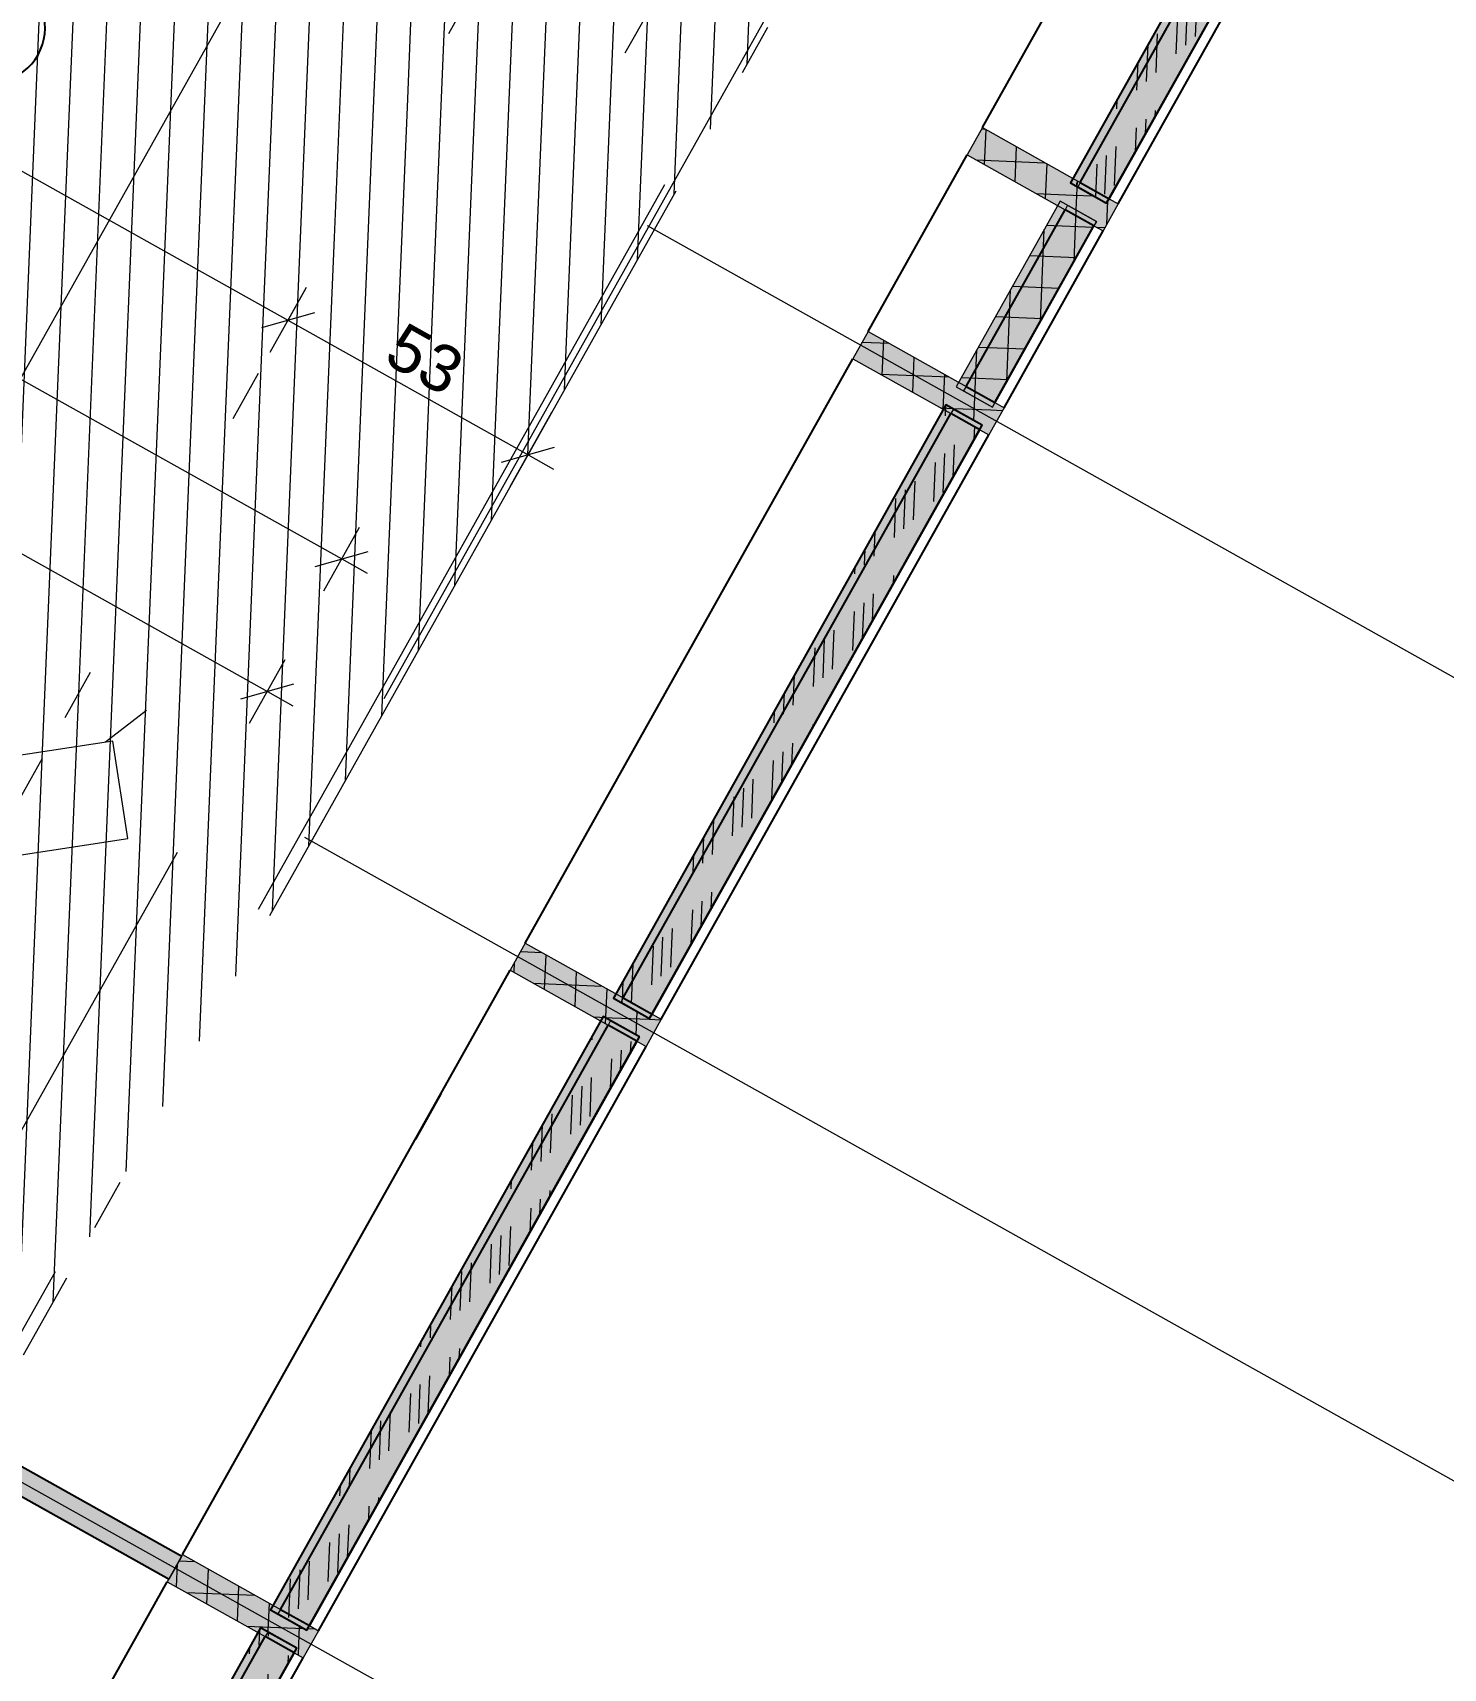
# Model space of a CAD drawing. Header units: metres. Extents: x -27.1 to 50.1, y 105.7 to 163.4.
# Drawn here: x -7.145 to -4.43, y 115.621 to 118.771 of the extents above; entities that cross this region are included whole.
import ezdxf

# ---------------------------------------------------------------- set-up
doc = ezdxf.new("R2010")
doc.units = ezdxf.units.M
doc.header["$MEASUREMENT"] = 0
for name, pattern in [('Achse', [0.0023, 0.0015, -0.0008]), ('Punktlinie', [0.0035, 0, -0.0035]), ('Punktlinie_ eng', [0.00075, 0, -0.00075]), ('Strichlinie-unter-Schnitt', [0.0024, 0.0016, -0.0008]), ('Strichpunktlinie', [0.006703, 0.003528, -0.001764, 0, -0.001411]), ('Wipeout_Contour', [1, 0, -1])]:
    doc.linetypes.add(name, pattern=pattern)
for name, color, linetype in [('00  Raster', 7, 'Continuous'), ('00  Raster Ausbau', 7, 'Continuous'), ('10  Fassade', 7, 'Continuous'), ('10  Fassade_Deckschraffur', 7, 'Continuous'), ('10  Fassade_Schnittschraffur', 7, 'Continuous'), ('10  Treppen + Rampen', 7, 'Continuous'), ('20  Decke Abhangdecke', 7, 'Continuous'), ('40  Bemaßung 1_ 50 Deckenspiegel', 7, 'Continuous'), ('50  NUF - Raumstempel', 7, 'Continuous'), ('Neubau_00  Indexwolken Deckenspiegel-Übersichten', 7, 'Continuous'), ('Neubau_20  Decke Abhangdecke', 7, 'Continuous'), ('Neubau_20  Decke Abhangdecke_Deckschraffur', 7, 'Continuous'), ('Neubau_20  Möbel', 7, 'Continuous'), ('Neubau_20 Wand Leichtbau MIETERAUSBAU', 7, 'Continuous'), ('Neubau_20 Wand Leichtbau MIETERAUSBAU_Schnittschraffur', 7, 'Continuous')]:
    doc.layers.add(name, color=color, linetype=linetype)
doc.styles.add('ERSTELLTER_STIL_1', font='arial.ttf')
pattern_1 = [(87.605446, (0, 0), (-0.06494324, 0.002715745), [])]
pattern_2 = [(87.605446, (0, 0), (-0.059947608, 0.00250684), []), (177.605446, (0, 0), (0.00250684, 0.059947608), [])]

# ---------------------------------------------------------------- blocks, each defined once
blk = doc.blocks.new('*X18', base_point=(-0.1628, 98.0075))
at = {"layer": '10  Fassade_Schnittschraffur', "color": 98, "linetype": 'Continuous', "lineweight": 13, "ltscale": 1000, "true_color": 0x000100}
for p, q in [((-4.6929, 119.1297), (-4.6909, 119.1789)), ((-4.6738, 119.1639), (-4.6725, 119.1958)), ((-4.712, 119.0956), (-4.7093, 119.162)), ((-4.7698, 119.0342), (-4.7667, 119.1092)), ((-4.7514, 119.0512), (-4.7483, 119.1261)), ((-4.7882, 119.0173), (-4.7851, 119.0922)), ((-4.8272, 118.9814), (-4.8241, 119.0564)), ((-4.8456, 118.9645), (-4.8431, 119.0254)), ((-4.864, 118.9476), (-4.8622, 118.9913)), ((-4.903, 118.9117), (-4.9027, 118.9189)), ((-4.8482, 118.8526), (-4.8465, 118.8917)), ((-4.8291, 118.8868), (-4.8281, 118.9086)), ((-4.8673, 118.8185), (-4.8649, 118.8748)), ((-4.9255, 118.747), (-4.9224, 118.822)), ((-4.9071, 118.764), (-4.904, 118.8389)), ((-4.9439, 118.7301), (-4.9408, 118.805)), ((-4.9829, 118.6942), (-4.9798, 118.7692)), ((-5.0013, 118.6773), (-4.9983, 118.7483)), ((-5.0197, 118.6604), (-5.0175, 118.7142)), ((-5.0587, 118.6245), (-5.058, 118.6419)), ((-5.0771, 118.6076), (-5.0771, 118.6077)), ((-5.0034, 118.5756), (-5.0022, 118.6045)), ((-4.9843, 118.6097), (-4.9838, 118.6214)), ((-5.0226, 118.5414), (-5.0206, 118.5876)), ((-5.0812, 118.4598), (-5.078, 118.5348)), ((-5.0628, 118.4768), (-5.0596, 118.5517)), ((-5.0991, 118.4544), (-5.0964, 118.5179)), ((-5.1357, 118.4749), (-5.1354, 118.482))]:
    blk.add_line(p, q, dxfattribs=at)
blk = doc.blocks.new('*X19', base_point=(-0.1628, 98.0075))
at = {"layer": '10  Fassade_Schnittschraffur', "color": 98, "linetype": 'Continuous', "lineweight": 13, "ltscale": 1000, "true_color": 0x000100}
for p, q in [((-5.3885, 118.0332), (-5.3876, 118.0535)), ((-5.4069, 118.0163), (-5.4067, 118.0194)), ((-5.3331, 117.9872), (-5.332, 118.0132)), ((-5.3736, 117.9149), (-5.371, 117.9773)), ((-5.4109, 117.8685), (-5.4078, 117.9435)), ((-5.3925, 117.8854), (-5.3894, 117.9604)), ((-5.4499, 117.8326), (-5.4468, 117.9076)), ((-5.4867, 117.7988), (-5.4836, 117.8737)), ((-5.4683, 117.8157), (-5.4652, 117.8907)), ((-5.5257, 117.7629), (-5.5238, 117.8106)), ((-5.5441, 117.746), (-5.5429, 117.7765)), ((-5.5625, 117.7291), (-5.562, 117.7423)), ((-5.4883, 117.7102), (-5.4877, 117.726)), ((-5.5289, 117.6378), (-5.5267, 117.6901)), ((-5.5666, 117.5813), (-5.5635, 117.6563)), ((-5.548, 117.6037), (-5.5451, 117.6732)), ((-5.624, 117.5285), (-5.6209, 117.6035)), ((-5.6056, 117.5455), (-5.6025, 117.6204)), ((-5.6424, 117.5116), (-5.6393, 117.5865)), ((-5.6814, 117.4757), (-5.679, 117.5335)), ((-5.6998, 117.4588), (-5.6981, 117.4994)), ((-5.7182, 117.4419), (-5.7173, 117.4652)), ((-5.6436, 117.4331), (-5.6433, 117.4388)), ((-5.6841, 117.3607), (-5.6823, 117.4029)), ((-5.7223, 117.2941), (-5.7191, 117.3691)), ((-5.7032, 117.3266), (-5.7007, 117.386)), ((-5.7797, 117.2413), (-5.7766, 117.3163)), ((-5.7613, 117.2583), (-5.7582, 117.3332)), ((-5.7981, 117.2244), (-5.795, 117.2993)), ((-5.8371, 117.1885), (-5.8343, 117.2564)), ((-5.8555, 117.1716), (-5.8534, 117.2223)), ((-5.8739, 117.1547), (-5.8725, 117.1881)), ((-5.8585, 117.0495), (-5.8564, 117.0988)), ((-5.8394, 117.0836), (-5.838, 117.1157)), ((-5.8776, 117.0154), (-5.8748, 117.0819)), ((-5.9354, 116.9541), (-5.9322, 117.0291)), ((-5.917, 116.9711), (-5.9138, 117.046)), ((-5.9538, 116.9372), (-5.9506, 117.0121)), ((-5.9928, 116.9013), (-5.9896, 116.9763)), ((-6.0105, 116.9018), (-6.0086, 116.9452))]:
    blk.add_line(p, q, dxfattribs=at)
blk = doc.blocks.new('*X20', base_point=(-0.1628, 98.0075))
at = {"layer": '10  Fassade_Schnittschraffur', "color": 98, "linetype": 'Continuous', "lineweight": 13, "ltscale": 1000, "true_color": 0x000100}
for p, q in [((-6.0686, 116.8316), (-6.0683, 116.8387)), ((-6.0137, 116.7724), (-6.0121, 116.8116)), ((-5.9946, 116.8065), (-5.9937, 116.8285)), ((-6.0329, 116.7383), (-6.0305, 116.7947)), ((-6.091, 116.6669), (-6.0879, 116.7419)), ((-6.0726, 116.6839), (-6.0695, 116.7588)), ((-6.1094, 116.65), (-6.1063, 116.725)), ((-6.1485, 116.6141), (-6.1453, 116.6891)), ((-6.1669, 116.5972), (-6.1639, 116.6681)), ((-6.1853, 116.5803), (-6.183, 116.634)), ((-6.2243, 116.5444), (-6.2236, 116.5616)), ((-6.169, 116.4953), (-6.1678, 116.5244)), ((-6.1499, 116.5294), (-6.1494, 116.5413)), ((-6.1881, 116.4612), (-6.1862, 116.5075)), ((-6.2283, 116.3967), (-6.2252, 116.4716)), ((-6.2651, 116.3628), (-6.262, 116.4378)), ((-6.2467, 116.3797), (-6.2436, 116.4547)), ((-6.3041, 116.3269), (-6.301, 116.4019)), ((-6.3225, 116.31), (-6.3194, 116.385)), ((-6.3409, 116.2931), (-6.3383, 116.3569)), ((-6.3799, 116.2572), (-6.3788, 116.2845)), ((-6.3983, 116.2403), (-6.3979, 116.2504)), ((-6.3243, 116.2182), (-6.3235, 116.2372)), ((-6.3051, 116.2524), (-6.3051, 116.2541)), ((-6.3434, 116.1841), (-6.3419, 116.2203)), ((-6.3839, 116.1118), (-6.3809, 116.1844)), ((-6.4208, 116.0756), (-6.4177, 116.1506)), ((-6.4024, 116.0925), (-6.3993, 116.1675)), ((-6.4598, 116.0397), (-6.4567, 116.1147)), ((-6.4966, 116.0059), (-6.4935, 116.0798)), ((-6.4782, 116.0228), (-6.4751, 116.0978)), ((-6.5356, 115.97), (-6.5341, 116.0074)), ((-6.554, 115.9531), (-6.5532, 115.9733)), ((-6.5724, 115.9362), (-6.5723, 115.9392)), ((-6.4986, 115.907), (-6.4975, 115.9331)), ((-6.4795, 115.9411), (-6.4791, 115.95)), ((-6.5392, 115.8347), (-6.5365, 115.8972)), ((-6.5765, 115.7884), (-6.5733, 115.8634)), ((-6.5581, 115.8054), (-6.5549, 115.8803)), ((-6.6155, 115.7526), (-6.6124, 115.8275)), ((-6.6339, 115.7356), (-6.6308, 115.8106)), ((-6.6523, 115.7187), (-6.6492, 115.7936))]:
    blk.add_line(p, q, dxfattribs=at)
blk = doc.blocks.new('*X21', base_point=(-0.1628, 98.0075))
at = {"layer": '10  Fassade_Schnittschraffur', "color": 98, "linetype": 'Continuous', "lineweight": 13, "ltscale": 1000, "true_color": 0x000100}
for p, q in [((-6.7097, 115.6659), (-6.7084, 115.6962)), ((-6.6913, 115.6828), (-6.691, 115.6898)), ((-6.7281, 115.649), (-6.7276, 115.6621)), ((-6.6539, 115.6299), (-6.6532, 115.6459)), ((-6.6944, 115.5576), (-6.6922, 115.61)), ((-6.7322, 115.5012), (-6.729, 115.5762)), ((-6.7135, 115.5235), (-6.7106, 115.5931)), ((-6.7896, 115.4484), (-6.7864, 115.5234)), ((-6.7712, 115.4654), (-6.768, 115.5403)), ((-6.808, 115.4315), (-6.8048, 115.5064)), ((-6.847, 115.3956), (-6.8446, 115.4533)), ((-6.8654, 115.3787), (-6.8637, 115.4191)), ((-6.8838, 115.3618), (-6.8828, 115.385)), ((-6.8091, 115.3528), (-6.8089, 115.3587)), ((-6.8497, 115.2805), (-6.8479, 115.3228)), ((-6.8688, 115.2464), (-6.8663, 115.3059)), ((-6.8878, 115.214), (-6.8847, 115.289)), ((-6.9452, 115.1612), (-6.9421, 115.2362)), ((-6.9268, 115.1782), (-6.9237, 115.2531)), ((-6.9637, 115.1443), (-6.9605, 115.2192)), ((-7.0027, 115.1084), (-6.9998, 115.1762)), ((-7.0211, 115.0915), (-7.0189, 115.142)), ((-7.0395, 115.0746), (-7.0381, 115.1079)), ((-7.024, 114.9693), (-7.022, 115.0187)), ((-7.0049, 115.0034), (-7.0036, 115.0356)), ((-7.0432, 114.9351), (-7.0404, 115.0018)), ((-7.0985, 114.9323), (-7.0978, 114.949)), ((-7.0812, 114.9226), (-7.0794, 114.9659))]:
    blk.add_line(p, q, dxfattribs=at)

msp = doc.modelspace()

# ---------------------------------------------------------------- hatches: boundary and pattern name
at = {"layer": 'Neubau_20  Decke Abhangdecke_Deckschraffur', "linetype": 'Continuous', "lineweight": 18, "true_color": 0xffd5aa}
h = msp.add_hatch(dxfattribs=at)
h.set_pattern_fill('Mauerwerk_0001', color=41, style=0, pattern_type=2)
h.set_pattern_definition(pattern_1)
h.paths.add_polyline_path([(-8.507, 124.7815), (-11.9098, 118.7084), (-7.6128, 116.3019), (-7.5387, 116.4341), (-7.1636, 116.2239), (-4.7342, 120.5597), (-5.1093, 120.7699), (-4.8992, 121.145), (-4.524, 120.9348), (-3.786, 122.2521), (-8.4581, 124.8688)])
h.paths.add_polyline_path([(-7.6516, 116.4372), (-11.7737, 118.7468), (-8.4198, 124.7327), (-4.2977, 122.4231)], flags=0)
h = msp.add_hatch(dxfattribs=at)
h.set_pattern_fill('Mauerwerk_0001', color=41, style=0, pattern_type=2)
h.set_pattern_definition(pattern_1)
h.paths.add_polyline_path([(-8.4198, 124.7327), (-11.7737, 118.7468), (-7.6516, 116.4372), (-4.2977, 122.4231)])

# ---------------------------------------------------------------- linework, layer by layer
at = {"layer": '00  Raster Ausbau', "color": 9, "linetype": 'Achse', "lineweight": 18, "ltscale": 1000}
for p, q in [((-4.2172, 117.4215), (-5.0896, 117.9103)), ((-4.8771, 116.2438), (-5.7495, 116.7326)), ((-4.8771, 116.2438), (-4.0047, 115.755))]:
    msp.add_line(p, q, dxfattribs=at)
at = {"layer": '40  Bemaßung 1_ 50 Deckenspiegel', "color": 7, "linetype": 'Continuous', "lineweight": 13, "ltscale": 1000}
for p, q in [((-10.7763, 120.5269), (-6.6542, 118.2173)), ((-8.7549, 118.9925), (-6.5507, 117.7575)), ((-8.8947, 118.7357), (-6.6937, 117.5024)), ((-6.6886, 118.1559), (-6.6198, 118.2786)), ((-6.6032, 118.2317), (-6.7053, 118.2029)), ((-6.5851, 117.6962), (-6.5164, 117.8189)), ((-6.6018, 117.7431), (-6.4997, 117.7719)), ((-6.5507, 117.7575), (-6.5017, 117.73)), ((-6.7281, 117.4411), (-6.6593, 117.5637)), ((-6.7447, 117.488), (-6.6426, 117.5168)), ((-6.6937, 117.5024), (-6.6446, 117.4749))]:
    msp.add_line(p, q, dxfattribs=at)
at = {"layer": 'Neubau_00  Indexwolken Deckenspiegel-Übersichten', "color": 12, "linetype": 'Continuous', "lineweight": 25, "ltscale": 1000, "true_color": 0xd70000}
msp.add_arc((-7.2278, 118.7806), 0.1062, 240.738, 60.738, dxfattribs=at)
at = {"layer": 'Neubau_20  Decke Abhangdecke', "color": 7, "linetype": 'Punktlinie_ eng', "lineweight": 13, "ltscale": 1000, "flags": 128}
for points in [[(-8.507, 124.7815), (-11.9098, 118.7084), (-7.6128, 116.3019), (-7.5387, 116.4341), (-7.1636, 116.2239), (-4.7342, 120.5597), (-5.1093, 120.7699), (-4.8992, 121.145), (-4.524, 120.9348), (-3.786, 122.2521), (-8.4581, 124.8688)], [(-7.6516, 116.4372), (-11.7737, 118.7468), (-8.4198, 124.7327), (-4.2977, 122.4231)], [(-8.4198, 124.7327), (-11.7737, 118.7468), (-7.6516, 116.4372), (-4.2977, 122.4231)]]:
    msp.add_lwpolyline(points, close=True, dxfattribs=at)
at = {"layer": 'Neubau_20  Möbel', "color": 9, "linetype": 'Continuous', "lineweight": 18, "ltscale": 1000}
msp.add_line((-6.9262, 117.4658), (-7.0057, 117.4044), dxfattribs=at)
at = {"layer": 'Neubau_20  Möbel', "color": 9, "linetype": 'Continuous', "lineweight": 18, "ltscale": 1000, "flags": 128}
msp.add_lwpolyline([(-6.9914, 117.4066), (-8.1272, 117.2332), (-8.0985, 117.0455), (-6.9627, 117.2189)], close=True, dxfattribs=at)

# ---------------------------------------------------------------- texts
at = {"layer": '40  Bemaßung 1_ 50 Deckenspiegel', "color": 7, "linetype": 'Continuous', "lineweight": 13, "insert": (-6.4738, 118.1368), "char_height": 0.09, "width": 0.136595, "attachment_point": 7, "rotation": 330.738, "style": 'ERSTELLTER_STIL_1'}
msp.add_mtext('\\A1;{\\pql;\\fArial|b0|i0|c0|p38;53}', dxfattribs=at)

# ---------------------------------------------------------------- wipeouts: each hides what was drawn before it
at = {"color": 254, "linetype": 'Wipeout_Contour', "lineweight": 0, "ltscale": 462.023565}
msp.add_wipeout([(-6.6421, 115.6509), (-6.6978, 115.6821), (-7.1084, 114.9493), (-7.0527, 114.9181)], dxfattribs=at).dxf.layer = '10  Fassade_Deckschraffur'

# ---------------------------------------------------------------- next in the draw order: wipeouts: each hides what was drawn before it
at = {"color": 254, "linetype": 'Wipeout_Contour', "lineweight": 0, "ltscale": 475.740266}
msp.add_wipeout([(-4.6625, 119.1841), (-4.7181, 119.2153), (-5.1287, 118.4825), (-5.0731, 118.4513)], dxfattribs=at).dxf.layer = '10  Fassade_Deckschraffur'
at = {"color": 254, "linetype": 'Wipeout_Contour', "lineweight": 0, "ltscale": 473.442063}
msp.add_wipeout([(-5.1024, 118.3989), (-5.158, 118.4301), (-5.3487, 118.0899), (-5.293, 118.0587)], dxfattribs=at).dxf.layer = '10  Fassade_Deckschraffur'
at = {"color": 254, "linetype": 'Wipeout_Contour', "lineweight": 0, "ltscale": 470.388613}
msp.add_wipeout([(-5.3224, 118.0064), (-5.378, 118.0376), (-6.0086, 116.9122), (-5.9529, 116.881)], dxfattribs=at).dxf.layer = '10  Fassade_Deckschraffur'
at = {"color": 254, "linetype": 'Wipeout_Contour', "lineweight": 0, "ltscale": 465.819183}
msp.add_wipeout([(-5.9822, 116.8286), (-6.0379, 116.8598), (-6.6685, 115.7344), (-6.6128, 115.7032)], dxfattribs=at).dxf.layer = '10  Fassade_Deckschraffur'

# ---------------------------------------------------------------- next in the draw order: wipeouts: each hides what was drawn before it
at = {"color": 254, "linetype": 'Wipeout_Contour', "lineweight": 0, "ltscale": 476.033526}
msp.add_wipeout([(-4.7181, 119.2153), (-4.9067, 119.321), (-5.3173, 118.5882), (-5.1287, 118.4825)], dxfattribs=at).dxf.layer = '10  Fassade_Deckschraffur'

# ---------------------------------------------------------------- next in the draw order: wipeouts: each hides what was drawn before it
at = {"color": 254, "linetype": 'Wipeout_Contour', "lineweight": 0, "ltscale": 475.652881}
msp.add_wipeout([(-4.645, 119.1743), (-4.6625, 119.1841), (-5.0731, 118.4513), (-5.0556, 118.4415)], dxfattribs=at).dxf.layer = '10  Fassade_Deckschraffur'
at = {"color": 254, "linetype": 'Wipeout_Contour', "lineweight": 0, "ltscale": 473.737079}
msp.add_wipeout([(-5.158, 118.4301), (-5.3467, 118.5358), (-5.5373, 118.1956), (-5.3487, 118.0899)], dxfattribs=at).dxf.layer = '10  Fassade_Deckschraffur'

# ---------------------------------------------------------------- next in the draw order: linework, layer by layer
at = {"layer": '10  Fassade', "color": 7, "linetype": 'Continuous', "lineweight": 18, "ltscale": 1000}
msp.add_line((-5.3173, 118.5882), (-5.3467, 118.5358), dxfattribs=at)
at = {"layer": '10  Fassade', "color": 7, "linetype": 'Continuous', "lineweight": 25, "ltscale": 1000, "flags": 128}
for points in [[(-5.3173, 118.5882), (-4.9067, 119.321)], [(-5.0556, 118.4415), (-4.645, 119.1743)], [(-5.5373, 118.1956), (-5.3467, 118.5358)]]:
    msp.add_lwpolyline(points, dxfattribs=at)

# ---------------------------------------------------------------- next in the draw order: wipeouts: each hides what was drawn before it
at = {"color": 254, "linetype": 'Wipeout_Contour', "lineweight": 0, "ltscale": 473.354491}
msp.add_wipeout([(-5.0849, 118.3892), (-5.1024, 118.3989), (-5.293, 118.0587), (-5.2756, 118.0489)], dxfattribs=at).dxf.layer = '10  Fassade_Deckschraffur'
at = {"color": 254, "linetype": 'Wipeout_Contour', "lineweight": 0, "ltscale": 470.685301}
msp.add_wipeout([(-5.378, 118.0376), (-5.5666, 118.1432), (-6.1972, 117.0178), (-6.0086, 116.9122)], dxfattribs=at).dxf.layer = '10  Fassade_Deckschraffur'

# ---------------------------------------------------------------- next in the draw order: linework, layer by layer
at = {"layer": '10  Fassade', "color": 7, "linetype": 'Continuous', "lineweight": 18, "ltscale": 1000}
msp.add_line((-5.5373, 118.1956), (-5.5666, 118.1432), dxfattribs=at)
at = {"layer": '40  Bemaßung 1_ 50 Deckenspiegel', "color": 7, "linetype": 'Continuous', "lineweight": 13, "ltscale": 1000}
for p, q in [((-6.6542, 118.2173), (-6.1918, 117.9582)), ((-6.2262, 117.8969), (-6.1575, 118.0196)), ((-6.2429, 117.9438), (-6.1408, 117.9726)), ((-6.1918, 117.9582), (-6.1428, 117.9307))]:
    msp.add_line(p, q, dxfattribs=at)

# ---------------------------------------------------------------- next in the draw order: wipeouts: each hides what was drawn before it
at = {"color": 254, "linetype": 'Wipeout_Contour', "lineweight": 0, "ltscale": 474.126469}
msp.add_wipeout([(-5.158, 118.4301), (-5.105, 118.4004), (-5.1001, 118.4091), (-5.1532, 118.4389)], dxfattribs=at).dxf.layer = '10  Fassade_Deckschraffur'
at = {"color": 254, "linetype": 'Wipeout_Contour', "lineweight": 0, "ltscale": 470.30008}
msp.add_wipeout([(-5.3049, 117.9966), (-5.3224, 118.0064), (-5.9529, 116.881), (-5.9355, 116.8712)], dxfattribs=at).dxf.layer = '10  Fassade_Deckschraffur'
at = {"color": 254, "linetype": 'Wipeout_Contour', "lineweight": 0, "ltscale": 466.118809}
msp.add_wipeout([(-6.2265, 116.9655), (-6.8571, 115.8401), (-6.6685, 115.7344), (-6.0379, 116.8598)], dxfattribs=at).dxf.layer = '10  Fassade_Deckschraffur'

# ---------------------------------------------------------------- next in the draw order: linework, layer by layer
at = {"layer": '10  Fassade', "color": 7, "linetype": 'Continuous', "lineweight": 18, "ltscale": 1000}
for p, q in [((-5.3467, 118.5358), (-5.158, 118.4301)), ((-5.1532, 118.4389), (-5.158, 118.4301)), ((-6.1972, 117.0178), (-6.2265, 116.9655))]:
    msp.add_line(p, q, dxfattribs=at)
at = {"layer": '10  Fassade', "color": 7, "linetype": 'Continuous', "lineweight": 25, "ltscale": 1000, "flags": 128}
msp.add_lwpolyline([(-6.1972, 117.0178), (-5.5666, 118.1432)], dxfattribs=at)
at = {"layer": 'Neubau_20 Wand Leichtbau MIETERAUSBAU', "color": 7, "linetype": 'Continuous', "lineweight": 25, "ltscale": 1000, "flags": 128}
msp.add_lwpolyline([(-6.8582, 115.8363), (-7.256, 116.0591)], dxfattribs=at)

# ---------------------------------------------------------------- next in the draw order: wipeouts: each hides what was drawn before it
at = {"color": 254, "linetype": 'Wipeout_Contour', "lineweight": 0, "ltscale": 474.296563}
msp.add_wipeout([(-5.1336, 118.4737), (-5.0806, 118.444), (-5.0757, 118.4528), (-5.1287, 118.4825)], dxfattribs=at).dxf.layer = '10  Fassade_Deckschraffur'
at = {"color": 254, "linetype": 'Wipeout_Contour', "lineweight": 0, "ltscale": 474.057637}
msp.add_wipeout([(-5.105, 118.4004), (-5.1024, 118.3989), (-5.0975, 118.4077), (-5.1001, 118.4091)], dxfattribs=at).dxf.layer = '10  Fassade_Deckschraffur'
at = {"color": 254, "linetype": 'Wipeout_Contour', "lineweight": 0, "ltscale": 472.596678}
msp.add_wipeout([(-5.378, 118.0376), (-5.325, 118.0078), (-5.3201, 118.0166), (-5.3731, 118.0463)], dxfattribs=at).dxf.layer = '10  Fassade_Deckschraffur'
at = {"color": 254, "linetype": 'Wipeout_Contour', "lineweight": 0, "ltscale": 465.72977}
msp.add_wipeout([(-5.9648, 116.8189), (-5.9822, 116.8286), (-6.6128, 115.7032), (-6.5953, 115.6935)], dxfattribs=at).dxf.layer = '10  Fassade_Deckschraffur'
at = {"color": 254, "linetype": 'Wipeout_Contour', "lineweight": 0, "ltscale": 462.325621}
msp.add_wipeout([(-6.6978, 115.6821), (-6.8864, 115.7878), (-7.297, 115.055), (-7.1084, 114.9493)], dxfattribs=at).dxf.layer = '10  Fassade_Deckschraffur'

# ---------------------------------------------------------------- next in the draw order: hatches: boundary and pattern name
at = {"layer": '10  Fassade_Schnittschraffur', "linetype": 'Continuous', "lineweight": 0, "true_color": 0xffffff}
msp.add_hatch(color=7, dxfattribs=at).paths.add_polyline_path([(-5.3173, 118.5882), (-5.3467, 118.5358), (-5.158, 118.4301), (-5.1287, 118.4825)])
at = {"layer": '10  Fassade_Schnittschraffur', "linetype": 'Continuous', "lineweight": 13, "true_color": 0x000100}
h = msp.add_hatch(dxfattribs=at)
h.set_pattern_fill('Dämmung__hart_1_0001', color=98, style=0, pattern_type=2)
h.set_pattern_definition(pattern_2)
h.paths.add_polyline_path([(-5.3173, 118.5882), (-5.3467, 118.5358), (-5.158, 118.4301), (-5.1287, 118.4825)])
at = {"layer": 'Neubau_20 Wand Leichtbau MIETERAUSBAU_Schnittschraffur', "linetype": 'Continuous', "lineweight": 18}
msp.add_hatch(color=9, dxfattribs=at).paths.add_polyline_path([(-7.2804, 116.0154), (-6.8826, 115.7926), (-6.8582, 115.8363), (-7.256, 116.0591)])

# ---------------------------------------------------------------- next in the draw order: linework, layer by layer
at = {"layer": '10  Fassade', "color": 7, "linetype": 'Continuous', "lineweight": 18, "ltscale": 1000}
for p, q in [((-5.3173, 118.5882), (-5.1287, 118.4825)), ((-5.1287, 118.4825), (-5.1336, 118.4737)), ((-5.1532, 118.4389), (-5.0975, 118.4077)), ((-5.0975, 118.4077), (-5.1024, 118.3989)), ((-5.1024, 118.3989), (-5.0849, 118.3892)), ((-5.5666, 118.1432), (-5.378, 118.0376)), ((-5.3731, 118.0463), (-5.378, 118.0376)), ((-6.8571, 115.8401), (-6.8864, 115.7878))]:
    msp.add_line(p, q, dxfattribs=at)
at = {"layer": '10  Fassade', "color": 7, "linetype": 'Continuous', "lineweight": 25, "ltscale": 1000, "flags": 128}
for points in [[(-5.1287, 118.4825), (-4.7181, 119.2153)], [(-5.1024, 118.3989), (-5.158, 118.4301)], [(-5.2756, 118.0489), (-5.0849, 118.3892)], [(-6.8571, 115.8401), (-6.2265, 116.9655)]]:
    msp.add_lwpolyline(points, dxfattribs=at)
at = {"layer": 'Neubau_20 Wand Leichtbau MIETERAUSBAU', "color": 7, "linetype": 'Continuous', "lineweight": 25, "ltscale": 1000, "flags": 128}
msp.add_lwpolyline([(-7.2804, 116.0154), (-6.8826, 115.7926)], dxfattribs=at)
at = {"layer": 'Neubau_20 Wand Leichtbau MIETERAUSBAU', "color": 7, "linetype": 'Continuous', "lineweight": 13, "ltscale": 1000, "flags": 128}
msp.add_lwpolyline([(-6.8826, 115.7926), (-6.8582, 115.8363)], dxfattribs=at)

# ---------------------------------------------------------------- next in the draw order: wipeouts: each hides what was drawn before it
at = {"color": 254, "linetype": 'Wipeout_Contour', "lineweight": 0, "ltscale": 474.227759}
msp.add_wipeout([(-5.0757, 118.4528), (-5.0806, 118.444), (-5.078, 118.4426), (-5.0731, 118.4513)], dxfattribs=at).dxf.layer = '10  Fassade_Deckschraffur'
at = {"color": 254, "linetype": 'Wipeout_Contour', "lineweight": 0, "ltscale": 472.766562}
msp.add_wipeout([(-5.3536, 118.0812), (-5.3005, 118.0515), (-5.2956, 118.0602), (-5.3487, 118.0899)], dxfattribs=at).dxf.layer = '10  Fassade_Deckschraffur'
at = {"color": 254, "linetype": 'Wipeout_Contour', "lineweight": 0, "ltscale": 472.527603}
msp.add_wipeout([(-5.325, 118.0078), (-5.3224, 118.0064), (-5.3175, 118.0151), (-5.3201, 118.0166)], dxfattribs=at).dxf.layer = '10  Fassade_Deckschraffur'
at = {"color": 254, "linetype": 'Wipeout_Contour', "lineweight": 0, "ltscale": 468.018841}
msp.add_wipeout([(-6.0379, 116.8598), (-5.9849, 116.8301), (-5.98, 116.8388), (-6.033, 116.8685)], dxfattribs=at).dxf.layer = '10  Fassade_Deckschraffur'
at = {"color": 254, "linetype": 'Wipeout_Contour', "lineweight": 0, "ltscale": 461.933548}
msp.add_wipeout([(-6.6247, 115.6411), (-6.6421, 115.6509), (-7.0527, 114.9181), (-7.0353, 114.9083)], dxfattribs=at).dxf.layer = '10  Fassade_Deckschraffur'

# ---------------------------------------------------------------- next in the draw order: hatches: boundary and pattern name
at = {"layer": '10  Fassade_Schnittschraffur', "linetype": 'Continuous', "lineweight": 0, "true_color": 0xffffff}
for points in [[(-4.6576, 119.1928), (-4.7274, 119.2319), (-5.1477, 118.4817), (-5.078, 118.4426)], [(-5.1336, 118.4737), (-5.1532, 118.4389), (-5.0975, 118.4077), (-5.078, 118.4426)], [(-5.0849, 118.3892), (-5.0556, 118.4415), (-5.0731, 118.4513), (-5.1024, 118.3989)], [(-5.5373, 118.1956), (-5.5666, 118.1432), (-5.378, 118.0376), (-5.3487, 118.0899)]]:
    msp.add_hatch(color=7, dxfattribs=at).paths.add_polyline_path(points)
at = {"layer": '10  Fassade_Schnittschraffur', "linetype": 'Continuous', "lineweight": 13, "true_color": 0x000100}
h = msp.add_hatch(dxfattribs=at)
h.set_pattern_fill('Dämmung__hart_1_0001', color=98, style=0, pattern_type=2)
h.set_pattern_definition(pattern_2)
h.paths.add_polyline_path([(-5.1336, 118.4737), (-5.1532, 118.4389), (-5.0975, 118.4077), (-5.078, 118.4426)])
h = msp.add_hatch(dxfattribs=at)
h.set_pattern_fill('Dämmung__hart_1_0001', color=98, style=0, pattern_type=2)
h.set_pattern_definition(pattern_2)
h.paths.add_polyline_path([(-5.0849, 118.3892), (-5.0556, 118.4415), (-5.0731, 118.4513), (-5.1024, 118.3989)])
h = msp.add_hatch(dxfattribs=at)
h.set_pattern_fill('Dämmung__hart_1_0001', color=98, style=0, pattern_type=2)
h.set_pattern_definition(pattern_2)
h.paths.add_polyline_path([(-5.5373, 118.1956), (-5.5666, 118.1432), (-5.378, 118.0376), (-5.3487, 118.0899)])

# ---------------------------------------------------------------- next in the draw order: linework, layer by layer
at = {"layer": '10  Fassade', "color": 7, "linetype": 'Continuous', "lineweight": 18, "ltscale": 1000}
for p, q in [((-5.1336, 118.4737), (-5.078, 118.4426)), ((-5.0556, 118.4415), (-5.0849, 118.3892)), ((-5.0731, 118.4513), (-5.078, 118.4426)), ((-5.0731, 118.4513), (-5.0556, 118.4415)), ((-5.5373, 118.1956), (-5.3487, 118.0899)), ((-5.3487, 118.0899), (-5.3536, 118.0812)), ((-5.3731, 118.0463), (-5.3175, 118.0151)), ((-5.3175, 118.0151), (-5.3224, 118.0064)), ((-5.3224, 118.0064), (-5.3049, 117.9966)), ((-6.2265, 116.9655), (-6.0379, 116.8598)), ((-6.033, 116.8685), (-6.0379, 116.8598))]:
    msp.add_line(p, q, dxfattribs=at)
at = {"layer": '10  Fassade', "color": 7, "linetype": 'Continuous', "lineweight": 25, "ltscale": 1000, "flags": 128}
msp.add_lwpolyline([(-4.6576, 119.1928), (-4.7274, 119.2319), (-5.1477, 118.4817), (-5.078, 118.4426)], close=True, dxfattribs=at)
for points in [[(-5.0731, 118.4513), (-4.6625, 119.1841)], [(-5.1287, 118.4825), (-5.0731, 118.4513)], [(-5.3487, 118.0899), (-5.158, 118.4301)], [(-5.3224, 118.0064), (-5.378, 118.0376)], [(-5.9355, 116.8712), (-5.3049, 117.9966)], [(-7.297, 115.055), (-6.8864, 115.7878)]]:
    msp.add_lwpolyline(points, dxfattribs=at)

# ---------------------------------------------------------------- next in the draw order: block references
at = {"layer": '10  Treppen + Rampen', "color": 7, "linetype": 'Continuous', "lineweight": 13, "ltscale": 1000}
msp.add_blockref('*X18', (-0.1628, 98.0075), dxfattribs=at)

# ---------------------------------------------------------------- next in the draw order: wipeouts: each hides what was drawn before it
at = {"color": 254, "linetype": 'Wipeout_Contour', "lineweight": 0, "ltscale": 472.697513}
msp.add_wipeout([(-5.2956, 118.0602), (-5.3005, 118.0515), (-5.2979, 118.05), (-5.293, 118.0587)], dxfattribs=at).dxf.layer = '10  Fassade_Deckschraffur'
at = {"color": 254, "linetype": 'Wipeout_Contour', "lineweight": 0, "ltscale": 468.188078}
msp.add_wipeout([(-6.0135, 116.9034), (-5.9604, 116.8737), (-5.9555, 116.8824), (-6.0086, 116.9122)], dxfattribs=at).dxf.layer = '10  Fassade_Deckschraffur'
at = {"color": 254, "linetype": 'Wipeout_Contour', "lineweight": 0, "ltscale": 467.949027}
msp.add_wipeout([(-5.9849, 116.8301), (-5.9822, 116.8286), (-5.9774, 116.8374), (-5.98, 116.8388)], dxfattribs=at).dxf.layer = '10  Fassade_Deckschraffur'
at = {"color": 254, "linetype": 'Wipeout_Contour', "lineweight": 0, "ltscale": 463.458704}
msp.add_wipeout([(-6.6929, 115.6908), (-6.6978, 115.6821), (-6.6447, 115.6524), (-6.6399, 115.6611)], dxfattribs=at).dxf.layer = '10  Fassade_Deckschraffur'

# ---------------------------------------------------------------- next in the draw order: hatches: boundary and pattern name
at = {"layer": '10  Fassade_Schnittschraffur', "linetype": 'Continuous', "lineweight": 0, "true_color": 0xffffff}
for points in [[(-5.0975, 118.4077), (-5.1673, 118.4468), (-5.3677, 118.0891), (-5.2979, 118.05)], [(-5.3536, 118.0812), (-5.3731, 118.0463), (-5.3175, 118.0151), (-5.2979, 118.05)], [(-5.3049, 117.9966), (-5.2756, 118.0489), (-5.293, 118.0587), (-5.3224, 118.0064)], [(-6.1972, 117.0178), (-6.2265, 116.9655), (-6.0379, 116.8598), (-6.0086, 116.9122)]]:
    msp.add_hatch(color=7, dxfattribs=at).paths.add_polyline_path(points)
at = {"layer": '10  Fassade_Schnittschraffur', "linetype": 'Continuous', "lineweight": 13, "true_color": 0x000100}
h = msp.add_hatch(dxfattribs=at)
h.set_pattern_fill('Dämmung__hart_1_0001', color=98, style=0, pattern_type=2)
h.set_pattern_definition(pattern_2)
h.paths.add_polyline_path([(-5.0975, 118.4077), (-5.1673, 118.4468), (-5.3677, 118.0891), (-5.2979, 118.05)])
h = msp.add_hatch(dxfattribs=at)
h.set_pattern_fill('Dämmung__hart_1_0001', color=98, style=0, pattern_type=2)
h.set_pattern_definition(pattern_2)
h.paths.add_polyline_path([(-5.3536, 118.0812), (-5.3731, 118.0463), (-5.3175, 118.0151), (-5.2979, 118.05)])
h = msp.add_hatch(dxfattribs=at)
h.set_pattern_fill('Dämmung__hart_1_0001', color=98, style=0, pattern_type=2)
h.set_pattern_definition(pattern_2)
h.paths.add_polyline_path([(-5.3049, 117.9966), (-5.2756, 118.0489), (-5.293, 118.0587), (-5.3224, 118.0064)])
h = msp.add_hatch(dxfattribs=at)
h.set_pattern_fill('Dämmung__hart_1_0001', color=98, style=0, pattern_type=2)
h.set_pattern_definition(pattern_2)
h.paths.add_polyline_path([(-6.1972, 117.0178), (-6.2265, 116.9655), (-6.0379, 116.8598), (-6.0086, 116.9122)])

# ---------------------------------------------------------------- next in the draw order: linework, layer by layer
at = {"layer": '00  Raster Ausbau', "color": 9, "linetype": 'Achse', "lineweight": 18, "ltscale": 1000}
msp.add_line((-5.0896, 117.9103), (-5.962, 118.3991), dxfattribs=at)
at = {"layer": '10  Fassade', "color": 7, "linetype": 'Continuous', "lineweight": 18, "ltscale": 1000}
for p, q in [((-5.3536, 118.0812), (-5.2979, 118.05)), ((-5.2756, 118.0489), (-5.3049, 117.9966)), ((-5.293, 118.0587), (-5.2979, 118.05)), ((-5.293, 118.0587), (-5.2756, 118.0489)), ((-6.1972, 117.0178), (-6.0086, 116.9122)), ((-6.0086, 116.9122), (-6.0135, 116.9034)), ((-6.033, 116.8685), (-5.9774, 116.8374)), ((-5.9774, 116.8374), (-5.9822, 116.8286)), ((-5.9822, 116.8286), (-5.9648, 116.8189)), ((-6.8864, 115.7878), (-6.6978, 115.6821)), ((-6.6929, 115.6908), (-6.6978, 115.6821))]:
    msp.add_line(p, q, dxfattribs=at)
at = {"layer": '10  Fassade', "color": 7, "linetype": 'Continuous', "lineweight": 13, "ltscale": 1000, "flags": 128}
msp.add_lwpolyline([(-5.0975, 118.4077), (-5.1673, 118.4468), (-5.3677, 118.0891), (-5.2979, 118.05)], close=True, dxfattribs=at)
at = {"layer": '10  Fassade', "color": 7, "linetype": 'Continuous', "lineweight": 25, "ltscale": 1000, "flags": 128}
for points in [[(-5.293, 118.0587), (-5.1024, 118.3989)], [(-5.3487, 118.0899), (-5.293, 118.0587)], [(-6.0086, 116.9122), (-5.378, 118.0376)], [(-5.9822, 116.8286), (-6.0379, 116.8598)], [(-6.5953, 115.6935), (-5.9648, 116.8189)], [(-7.1084, 114.9493), (-6.6978, 115.6821)]]:
    msp.add_lwpolyline(points, dxfattribs=at)

# ---------------------------------------------------------------- next in the draw order: block references
at = {"layer": '10  Treppen + Rampen', "color": 7, "linetype": 'Continuous', "lineweight": 13, "ltscale": 1000}
msp.add_blockref('*X19', (-0.1628, 98.0075), dxfattribs=at)

# ---------------------------------------------------------------- next in the draw order: wipeouts: each hides what was drawn before it
at = {"color": 254, "linetype": 'Wipeout_Contour', "lineweight": 0, "ltscale": 468.118293}
msp.add_wipeout([(-5.9555, 116.8824), (-5.9604, 116.8737), (-5.9578, 116.8723), (-5.9529, 116.881)], dxfattribs=at).dxf.layer = '10  Fassade_Deckschraffur'
at = {"color": 254, "linetype": 'Wipeout_Contour', "lineweight": 0, "ltscale": 463.627278}
msp.add_wipeout([(-6.6733, 115.7257), (-6.6203, 115.696), (-6.6154, 115.7047), (-6.6685, 115.7344)], dxfattribs=at).dxf.layer = '10  Fassade_Deckschraffur'
at = {"color": 254, "linetype": 'Wipeout_Contour', "lineweight": 0, "ltscale": 463.388141}
msp.add_wipeout([(-6.6447, 115.6524), (-6.6421, 115.6509), (-6.6372, 115.6596), (-6.6399, 115.6611)], dxfattribs=at).dxf.layer = '10  Fassade_Deckschraffur'

# ---------------------------------------------------------------- next in the draw order: hatches: boundary and pattern name
at = {"layer": '10  Fassade_Schnittschraffur', "linetype": 'Continuous', "lineweight": 0, "true_color": 0xffffff}
for points in [[(-5.3175, 118.0151), (-5.3873, 118.0542), (-6.0276, 116.9114), (-5.9578, 116.8723)], [(-6.0135, 116.9034), (-6.033, 116.8685), (-5.9774, 116.8374), (-5.9578, 116.8723)], [(-5.9648, 116.8189), (-5.9355, 116.8712), (-5.9529, 116.881), (-5.9822, 116.8286)], [(-6.8571, 115.8401), (-6.8864, 115.7878), (-6.6978, 115.6821), (-6.6685, 115.7344)], [(-6.6372, 115.6596), (-6.707, 115.6987), (-7.1274, 114.9485), (-7.0576, 114.9094)]]:
    msp.add_hatch(color=7, dxfattribs=at).paths.add_polyline_path(points)
at = {"layer": '10  Fassade_Schnittschraffur', "linetype": 'Continuous', "lineweight": 13, "true_color": 0x000100}
h = msp.add_hatch(dxfattribs=at)
h.set_pattern_fill('Dämmung__hart_1_0001', color=98, style=0, pattern_type=2)
h.set_pattern_definition(pattern_2)
h.paths.add_polyline_path([(-6.0135, 116.9034), (-6.033, 116.8685), (-5.9774, 116.8374), (-5.9578, 116.8723)])
h = msp.add_hatch(dxfattribs=at)
h.set_pattern_fill('Dämmung__hart_1_0001', color=98, style=0, pattern_type=2)
h.set_pattern_definition(pattern_2)
h.paths.add_polyline_path([(-5.9648, 116.8189), (-5.9355, 116.8712), (-5.9529, 116.881), (-5.9822, 116.8286)])
h = msp.add_hatch(dxfattribs=at)
h.set_pattern_fill('Dämmung__hart_1_0001', color=98, style=0, pattern_type=2)
h.set_pattern_definition(pattern_2)
h.paths.add_polyline_path([(-6.8571, 115.8401), (-6.8864, 115.7878), (-6.6978, 115.6821), (-6.6685, 115.7344)])

# ---------------------------------------------------------------- next in the draw order: linework, layer by layer
at = {"layer": '00  Raster Ausbau', "color": 9, "linetype": 'Achse', "lineweight": 18, "ltscale": 1000}
msp.add_line((-5.7495, 116.7326), (-6.6219, 117.2214), dxfattribs=at)
at = {"layer": '10  Fassade', "color": 7, "linetype": 'Continuous', "lineweight": 18, "ltscale": 1000}
for p, q in [((-6.0135, 116.9034), (-5.9578, 116.8723)), ((-5.9355, 116.8712), (-5.9648, 116.8189)), ((-5.9529, 116.881), (-5.9578, 116.8723)), ((-5.9529, 116.881), (-5.9355, 116.8712)), ((-6.8571, 115.8401), (-6.6685, 115.7344)), ((-6.6685, 115.7344), (-6.6733, 115.7257)), ((-6.6929, 115.6908), (-6.6372, 115.6596)), ((-6.6372, 115.6596), (-6.6421, 115.6509)), ((-6.6421, 115.6509), (-6.6247, 115.6411))]:
    msp.add_line(p, q, dxfattribs=at)
at = {"layer": '10  Fassade', "color": 7, "linetype": 'Continuous', "lineweight": 25, "ltscale": 1000, "flags": 128}
for points in [[(-5.3175, 118.0151), (-5.3873, 118.0542), (-6.0276, 116.9114), (-5.9578, 116.8723)], [(-6.6372, 115.6596), (-6.707, 115.6987), (-7.1274, 114.9485), (-7.0576, 114.9094)]]:
    msp.add_lwpolyline(points, close=True, dxfattribs=at)
for points in [[(-5.9529, 116.881), (-5.3224, 118.0064)], [(-6.0086, 116.9122), (-5.9529, 116.881)], [(-6.6685, 115.7344), (-6.0379, 116.8598)], [(-6.6421, 115.6509), (-6.6978, 115.6821)], [(-7.0527, 114.9181), (-6.6421, 115.6509)], [(-7.0353, 114.9083), (-6.6247, 115.6411)]]:
    msp.add_lwpolyline(points, dxfattribs=at)
at = {"layer": '20  Decke Abhangdecke', "color": 7, "linetype": 'Strichlinie-unter-Schnitt', "lineweight": 18, "ltscale": 1000}
for p, q in [((-4.756, 120.5719), (-7.1854, 116.2361)), ((-4.7342, 120.5597), (-7.1636, 116.2239))]:
    msp.add_line(p, q, dxfattribs=at)
at = {"layer": '20  Decke Abhangdecke', "color": 7, "linetype": 'Strichpunktlinie', "lineweight": 13, "ltscale": 1000}
msp.add_line((-4.7451, 120.5658), (-7.1745, 116.23), dxfattribs=at)
at = {"layer": '40  Bemaßung 1_ 50 Deckenspiegel', "color": 7, "linetype": 'Continuous', "lineweight": 13, "ltscale": 1000}
msp.add_line((-4.6419, 122.6159), (-7.9958, 116.63), dxfattribs=at)

# ---------------------------------------------------------------- next in the draw order: block references
at = {"layer": '10  Treppen + Rampen', "color": 7, "linetype": 'Continuous', "lineweight": 13, "ltscale": 1000}
msp.add_blockref('*X21', (-0.1628, 98.0075), dxfattribs=at)

# ---------------------------------------------------------------- next in the draw order: wipeouts: each hides what was drawn before it
at = {"color": 254, "linetype": 'Wipeout_Contour', "lineweight": 0, "ltscale": 463.556741}
msp.add_wipeout([(-6.6154, 115.7047), (-6.6203, 115.696), (-6.6177, 115.6945), (-6.6128, 115.7032)], dxfattribs=at).dxf.layer = '10  Fassade_Deckschraffur'

# ---------------------------------------------------------------- next in the draw order: hatches: boundary and pattern name
at = {"layer": '10  Fassade_Schnittschraffur', "linetype": 'Continuous', "lineweight": 0, "true_color": 0xffffff}
for points in [[(-5.9774, 116.8374), (-6.0471, 116.8765), (-6.6875, 115.7336), (-6.6177, 115.6945)], [(-6.6733, 115.7257), (-6.6929, 115.6908), (-6.6372, 115.6596), (-6.6177, 115.6945)], [(-6.6247, 115.6411), (-6.5953, 115.6935), (-6.6128, 115.7032), (-6.6421, 115.6509)]]:
    msp.add_hatch(color=7, dxfattribs=at).paths.add_polyline_path(points)
at = {"layer": '10  Fassade_Schnittschraffur', "linetype": 'Continuous', "lineweight": 13, "true_color": 0x000100}
h = msp.add_hatch(dxfattribs=at)
h.set_pattern_fill('Dämmung__hart_1_0001', color=98, style=0, pattern_type=2)
h.set_pattern_definition(pattern_2)
h.paths.add_polyline_path([(-6.6733, 115.7257), (-6.6929, 115.6908), (-6.6372, 115.6596), (-6.6177, 115.6945)])
h = msp.add_hatch(dxfattribs=at)
h.set_pattern_fill('Dämmung__hart_1_0001', color=98, style=0, pattern_type=2)
h.set_pattern_definition(pattern_2)
h.paths.add_polyline_path([(-6.6247, 115.6411), (-6.5953, 115.6935), (-6.6128, 115.7032), (-6.6421, 115.6509)])

# ---------------------------------------------------------------- next in the draw order: linework, layer by layer
at = {"layer": '00  Raster', "color": 7, "linetype": 'Strichpunktlinie', "lineweight": 13, "ltscale": 1000}
msp.add_line((-11.9168, 108.1804), (14.1513, 154.7055), dxfattribs=at)
at = {"layer": '00  Raster', "color": 5, "linetype": 'Strichpunktlinie', "lineweight": 13, "ltscale": 1000}
msp.add_line((-2.9829, 113.635), (-22.5923, 124.6222), dxfattribs=at)
at = {"layer": '00  Raster Ausbau', "color": 9, "linetype": 'Achse', "lineweight": 18, "ltscale": 1000}
msp.add_line((-6.4094, 115.5549), (-7.2818, 116.0437), dxfattribs=at)
at = {"layer": '10  Fassade', "color": 7, "linetype": 'Continuous', "lineweight": 18, "ltscale": 1000}
for p, q in [((-6.6733, 115.7257), (-6.6177, 115.6945)), ((-6.6128, 115.7032), (-6.6177, 115.6945)), ((-6.6128, 115.7032), (-6.5953, 115.6935)), ((-6.5953, 115.6935), (-6.6247, 115.6411))]:
    msp.add_line(p, q, dxfattribs=at)
at = {"layer": '10  Fassade', "color": 7, "linetype": 'Continuous', "lineweight": 25, "ltscale": 1000, "flags": 128}
msp.add_lwpolyline([(-5.9774, 116.8374), (-6.0471, 116.8765), (-6.6875, 115.7336), (-6.6177, 115.6945)], close=True, dxfattribs=at)
for points in [[(-6.6128, 115.7032), (-5.9822, 116.8286)], [(-6.6685, 115.7344), (-6.6128, 115.7032)]]:
    msp.add_lwpolyline(points, dxfattribs=at)
at = {"layer": '50  NUF - Raumstempel', "color": 253, "linetype": 'Punktlinie', "lineweight": 18, "ltscale": 1000, "true_color": 0x9f9f9f, "flags": 128}
msp.add_lwpolyline([(-10.0359, 110.1647), (-20.9522, 116.2812), (-16.4992, 124.2287), (-18.674, 125.4472), (-12.0678, 137.2376), (-11.8323, 137.1056), (-11.9129, 136.9617), (-11.5378, 136.7515), (-11.4571, 136.8954), (-6.3493, 134.0335), (-6.4299, 133.8895), (-6.0548, 133.6794), (-5.9741, 133.8233), (-5.8127, 133.7329), (-8.4694, 128.9914), (-4.7748, 126.9213), (-5.4078, 125.7916), (-2.4722, 124.1468), (-3.7407, 121.8829), (-3.5348, 121.7676)], close=True, dxfattribs=at)

# ---------------------------------------------------------------- next in the draw order: block references
at = {"layer": '10  Treppen + Rampen', "color": 7, "linetype": 'Continuous', "lineweight": 13, "ltscale": 1000}
msp.add_blockref('*X20', (-0.1628, 98.0075), dxfattribs=at)

doc.saveas('drawing.dxf')
